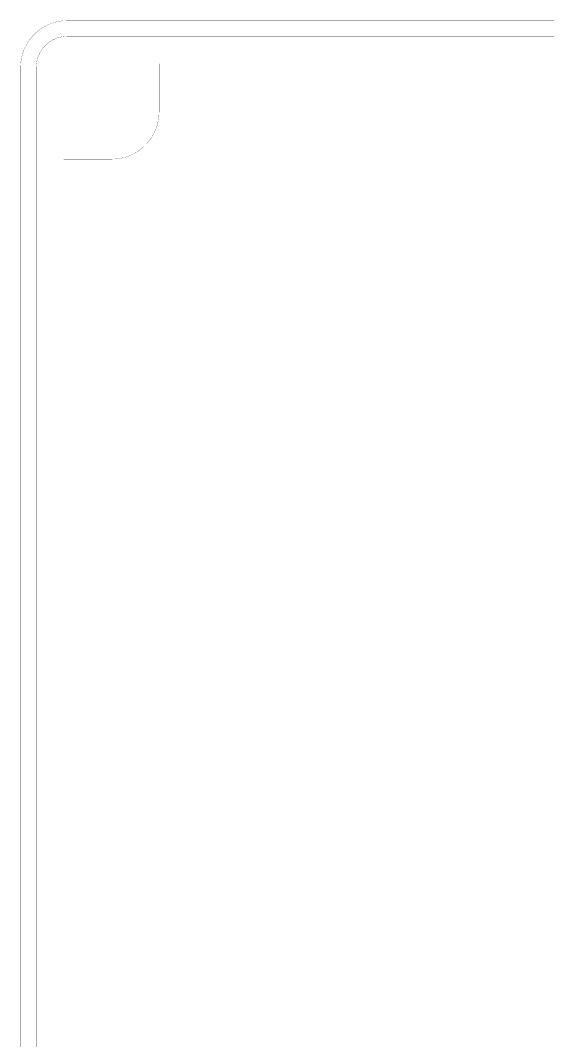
# Model space of a CAD drawing. Header units: inches. Extents: x -36 to 438, y -63 to 73.
# Drawn here: x -36.2 to -2.6, y -2.8 to 62.1 of the extents above; entities that cross this region are included whole.
import ezdxf

# ---------------------------------------------------------------- set-up
doc = ezdxf.new("R2010")
doc.units = ezdxf.units.IN
doc.layers.add('Fabrication', color=76, linetype='Continuous')

msp = doc.modelspace()

# ---------------------------------------------------------------- linework, layer by layer
at = {"layer": 'Fabrication'}
for points in [[(-36.189, 59.135, 0.0127, 0.0127, -0.414214), (-33.189, 62.135, 0.0127, 0.0127, 0)], [(-33.189, 62.135, 0.0127, 0.0127, 0), (86.411, 62.135, 0.0127, 0.0127, 0)], [(-35.189, 59.135, 0.0127, 0.0127, -0.414214), (-33.189, 61.135, 0.0127, 0.0127, 0)], [(-33.189, 61.135, 0.013, 0.013, 0), (86.411, 61.135, 0.013, 0.013, 0)], [(-36.189, -60.465, 0.0127, 0.0127, 0), (-36.189, 59.135, 0.0127, 0.0127, 0)], [(-35.189, -60.465, 0.0127, 0.0127, 0), (-35.189, 59.135, 0.0127, 0.0127, 0)], [(-27.367, 59.385, 0.0127, 0.0127, 0), (80.589, 59.385, 0.0127, 0.0127, 0)], [(-27.367, 56.313, 0.0127, 0.0127, 0), (-27.367, 59.385, 0.0127, 0.0127, 0)], [(-27.367, 56.313, 0.0127, 0.0127, -0.414214), (-30.367, 53.313, 0.0127, 0.0127, 0)], [(-33.439, 53.313, 0.0127, 0.0127, 0), (-30.367, 53.313, 0.0127, 0.0127, 0)], [(-33.439, -54.643, 0.0127, 0.0127, 0), (-33.439, 53.313, 0.0127, 0.0127, 0)]]:
    msp.add_lwpolyline(points, format="xyseb", dxfattribs=at)
for points in [[(-33.192, 62.135, 0.00635, 0.00635, 1), (-33.185, 62.135, 0.00635, 0.00635, 1)], [(-33.192, 62.135, 0.00635, 0.00635, 1), (-33.185, 62.135, 0.00635, 0.00635, 1)], [(-33.192, 61.135, 0.0065, 0.0065, 1), (-33.185, 61.135, 0.0065, 0.0065, 1)], [(-33.192, 61.135, 0.00635, 0.00635, 1), (-33.185, 61.135, 0.00635, 0.00635, 1)], [(-36.192, 59.135, 0.00635, 0.00635, 1), (-36.185, 59.135, 0.00635, 0.00635, 1)], [(-36.192, 59.135, 0.00635, 0.00635, 1), (-36.185, 59.135, 0.00635, 0.00635, 1)], [(-35.192, 59.135, 0.00635, 0.00635, 1), (-35.185, 59.135, 0.00635, 0.00635, 1)], [(-35.192, 59.135, 0.00635, 0.00635, 1), (-35.185, 59.135, 0.00635, 0.00635, 1)], [(-27.37, 59.385, 0.00635, 0.00635, 1), (-27.364, 59.385, 0.00635, 0.00635, 1)], [(-27.37, 59.385, 0.00635, 0.00635, 1), (-27.364, 59.385, 0.00635, 0.00635, 1)], [(-27.37, 56.313, 0.00635, 0.00635, 1), (-27.364, 56.313, 0.00635, 0.00635, 1)], [(-27.37, 56.313, 0.00635, 0.00635, 1), (-27.364, 56.313, 0.00635, 0.00635, 1)], [(-33.442, 53.313, 0.00635, 0.00635, 1), (-33.435, 53.313, 0.00635, 0.00635, 1)], [(-33.442, 53.313, 0.00635, 0.00635, 1), (-33.435, 53.313, 0.00635, 0.00635, 1)], [(-30.37, 53.313, 0.00635, 0.00635, 1), (-30.364, 53.313, 0.00635, 0.00635, 1)], [(-30.37, 53.313, 0.00635, 0.00635, 1), (-30.364, 53.313, 0.00635, 0.00635, 1)]]:
    msp.add_lwpolyline(points, format="xyseb", close=True, dxfattribs=at)

doc.saveas('drawing.dxf')
